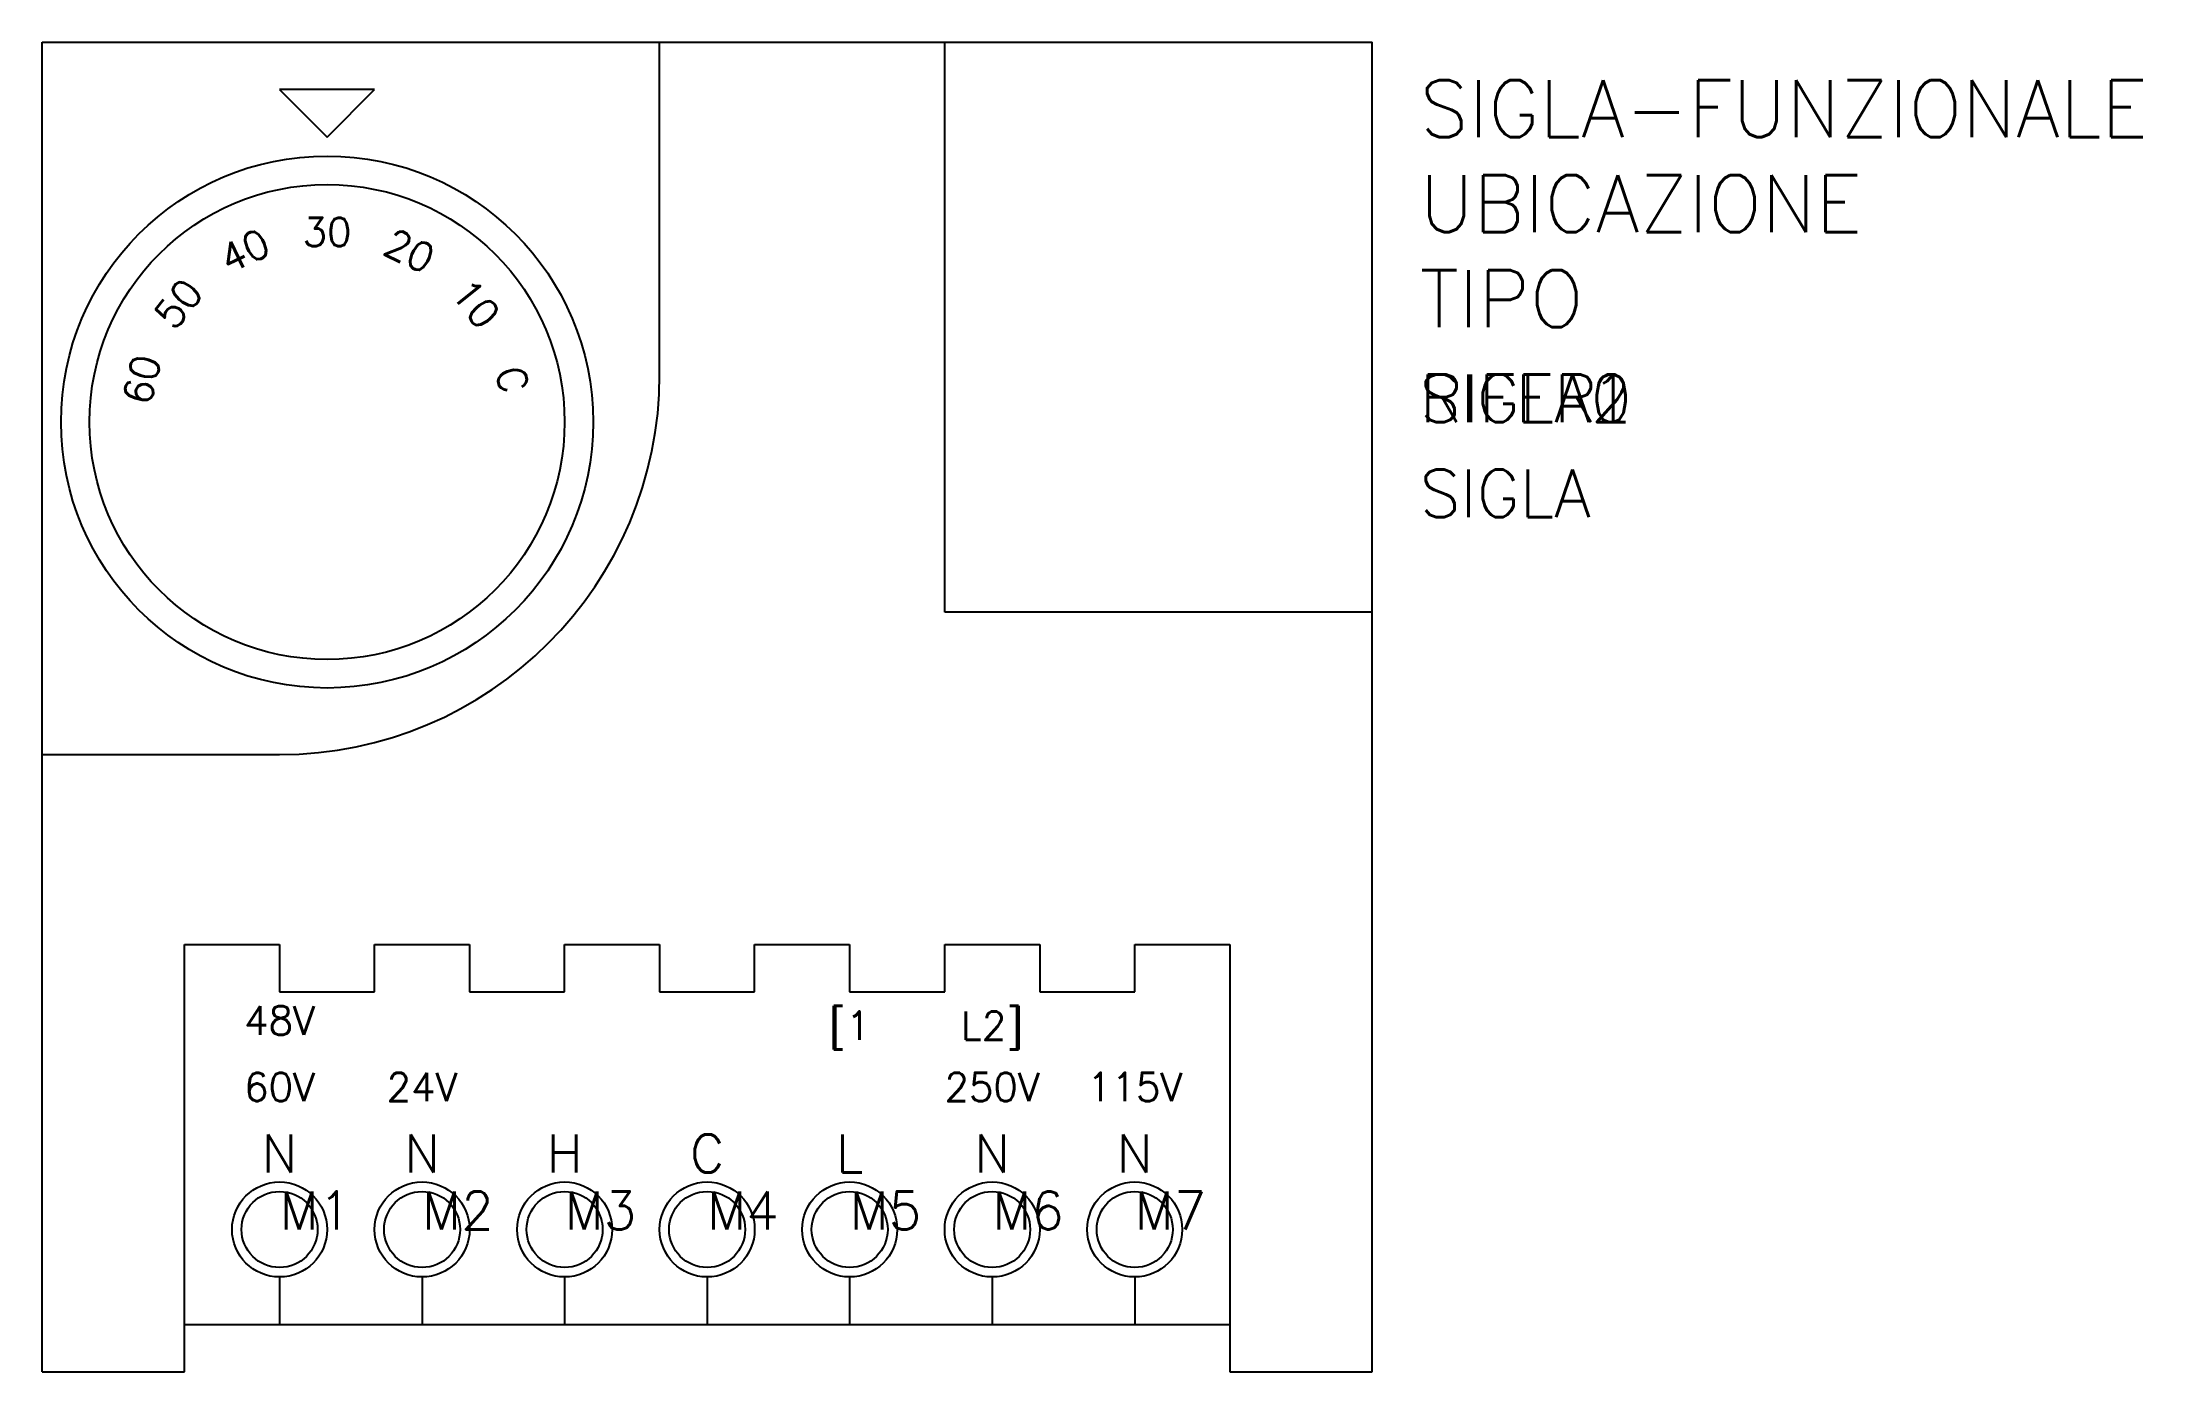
# Model space of a CAD drawing. Extents: x 0 to 111, y 0 to 70.
import ezdxf

# ---------------------------------------------------------------- set-up
doc = ezdxf.new("R2010")
doc.units = 0
doc.header["$LTSCALE"] = 4
doc.layers.get('0').update_dxf_attribs({"linetype": 'CONTINUOUS'})
doc.styles.get("Standard").update_dxf_attribs({"font": 'romans.shx'})

msp = doc.modelspace()

# ---------------------------------------------------------------- linework, layer by layer
for p, q in [((0, 0), (0, 70)), ((0, 70), (70, 70)), ((32.5, 52.5), (32.5, 70)), ((47.5, 40), (47.5, 70)), ((70, 0), (70, 70)), ((17.5, 67.5), (12.5, 67.5)), ((12.5, 67.5), (15, 65)), ((15, 65), (17.5, 67.5)), ((70, 40), (47.5, 40)), ((0, 32.5), (12.5, 32.5)), ((7.5, 20), (7.5, 22.5)), ((7.5, 22.5), (12.5, 22.5)), ((12.5, 22.5), (12.5, 20)), ((17.5, 20), (17.5, 22.5)), ((17.5, 22.5), (22.5, 22.5)), ((22.5, 22.5), (22.5, 20)), ((27.5, 20), (27.5, 22.5)), ((27.5, 22.5), (32.5, 22.5)), ((32.5, 22.5), (32.5, 20)), ((37.5, 20), (37.5, 22.5)), ((37.5, 22.5), (42.5, 22.5)), ((42.5, 22.5), (42.5, 20)), ((47.5, 20), (47.5, 22.5)), ((47.5, 22.5), (52.5, 22.5)), ((52.5, 22.5), (52.5, 20)), ((57.5, 20), (57.5, 22.5)), ((57.5, 22.5), (62.5, 22.5)), ((62.5, 22.5), (62.5, 20)), ((7.5, 0), (7.5, 20)), ((12.5, 20), (17.5, 20)), ((12.5, 20), (17.5, 20)), ((22.5, 20), (27.5, 20)), ((22.5, 20), (27.5, 20)), ((32.5, 20), (37.5, 20)), ((32.5, 20), (37.5, 20)), ((42.5, 20), (47.5, 20)), ((42.5, 20), (47.5, 20)), ((52.5, 20), (57.5, 20)), ((52.5, 20), (57.5, 20)), ((62.5, 20), (62.5, 0)), ((12.5, 5), (12.5, 2.5)), ((20, 5), (20, 2.5)), ((27.5, 5), (27.5, 2.5)), ((35, 5), (35, 2.5)), ((42.5, 5), (42.5, 2.5)), ((50, 5), (50, 2.5)), ((57.5, 5), (57.5, 2.5)), ((7.5, 2.5), (62.5, 2.5)), ((0, 0), (7.5, 0)), ((62.5, 0), (70, 0))]:
    msp.add_line(p, q)
for centre, radius in [((15, 50), 14), ((15, 50), 12.5), ((12.5, 7.5), 2.5), ((20, 7.5), 2.5), ((27.5, 7.5), 2.5), ((35, 7.5), 2.5), ((42.5, 7.5), 2.5), ((50, 7.5), 2.5), ((57.5, 7.5), 2.5), ((12.5, 7.5), 2), ((20, 7.5), 2), ((27.5, 7.5), 2), ((35, 7.5), 2), ((42.5, 7.5), 2), ((50, 7.5), 2), ((57.5, 7.5), 2)]:
    msp.add_circle(centre, radius)
msp.add_arc((12.5, 52.5), 20, 270, 0)

# ---------------------------------------------------------------- texts
at = {"char_height": 1.5, "attachment_point": 5}
for s, heights, insert, rotation in [('40', [1.137978600240785e-14], (10.66, 59.01), 25.7143), ('20', [1.137978600240785e-14], (19.34, 59.01), 334.2857), ('50', [1.137978600240785e-14], (7.18, 56.23), 51.4286), ('10', [1.137978600240785e-14], (22.82, 56.23), 308.5714), ('60', [1.137978600240785e-14], (5.25, 52.23), 77.1429), ('C', [1.137978600240786e-14], (24.75, 52.23), 282.8571)]:
    msp.add_mtext_dynamic_manual_height_columns(s, width=5, gutter_width=1, heights=heights, dxfattribs=dict(at, insert=insert, rotation=rotation))
at = {"attachment_point": 5}
for s, heights, insert, char_height in [('30', [1.137978600240785e-14], (15, 60), 1.5), ('48V', [0], (12.5, 18.5), 1.5), ('[1', [0], (42.5, 17.98), 1.5), ('L2]', [0], (50, 17.98), 1.5), ('60V', [0], (12.5, 15), 1.5), ('24V', [0], (20, 15), 1.5), ('250V', [0], (50, 15), 1.5), ('115V', [0], (57.5, 15), 1.5), ('N', [0], (12.5, 11.5), 2), ('N', [0], (20, 11.5), 2), ('H', [0], (27.5, 11.5), 2), ('C', [0], (35, 11.5), 2), ('L', [0], (42.5, 11.5), 2), ('N', [0], (50, 11.5), 2), ('N', [0], (57.5, 11.5), 2)]:
    msp.add_mtext_dynamic_manual_height_columns(s, width=5, gutter_width=1, heights=heights, dxfattribs=dict(at, insert=insert, char_height=char_height))
at = {"color": 3}
for tag, p, s, height, flags in [('SIGLA-FUNZIONALE', (72.5, 65), '', 3, 9), ('UBICAZIONE', (72.5, 60), '', 3, 8), ('TIPO', (72.5, 55), '', 3, 9), ('SIGLA0', (72.5, 50), '', 2.5, 9), ('SIGLA1', (72.5, 50), '', 2.5, 9), ('SIGLA2', (72.5, 50), '', 2.5, 9), ('RIFER', (72.5, 50), 'RIFER ?', 2.5, 8), ('SIGLA', (72.5, 45), 'SIGLA ?', 2.5, 8)]:
    msp.add_attdef(tag, p, s, height=height, dxfattribs=dict(at, flags=flags))
at = {"color": 4, "flags": 8}
for tag, p in [('M1', (12.5, 7.5)), ('M2', (20, 7.5)), ('M3', (27.5, 7.5)), ('M4', (35, 7.5)), ('M5', (42.5, 7.5)), ('M6', (50, 7.5)), ('M7', (57.5, 7.5))]:
    msp.add_attdef(tag, p, '', height=2, dxfattribs=at)
for tag, p, s, height, flags in [('F1', (12.5, 2.5), '', 0.00001, 9), ('F2', (20, 2.5), '', 0.00001, 9), ('F3', (27.5, 2.5), '', 0.00001, 9), ('F4', (35, 2.5), '', 0.00001, 9), ('F5', (42.5, 2.5), '', 0.00001, 9), ('F6', (50, 2.5), '', 0.00001, 9), ('F7', (57.5, 2.5), '', 0.00001, 9), ('TIPOSIG', (0, 0), '3', 0.00000001, 9), ('POSIZIONE', (0, 0), '', 0.00000001, 9), ('P-TABELLA', (0, 0), '', 0.00000001, 9), ('T-TABELLA', (0, 0), '', 0.00000001, 9), ('H-TABELLA', (0, 0), '', 0.00000001, 9), ('CODICE', (0, 0), '1xNNN', 0.00000001, 9), ('ACODICE0', (0, 0), '', 0.00000001, 9), ('ACODICE1', (0, 0), '', 0.00000001, 9), ('ACODICE2', (0, 0), '', 0.00000001, 9), ('ACODICE3', (0, 0), '', 0.00000001, 9), ('ACODICE4', (0, 0), '', 0.00000001, 9), ('NOTE1', (0, 0), '', 0.00000001, 9), ('NOTE2', (0, 0), '', 0.00000001, 9), ('DEN1', (0, 0), '', 0.00000001, 8), ('DEN1-A', (0, 0), '', 0.00000001, 8), ('DEN1-TRAD-ID', (0, 0), '', 0.00000001, 8)]:
    msp.add_attdef(tag, p, s, height=height, dxfattribs=dict(flags=flags))

doc.saveas('drawing.dxf')
